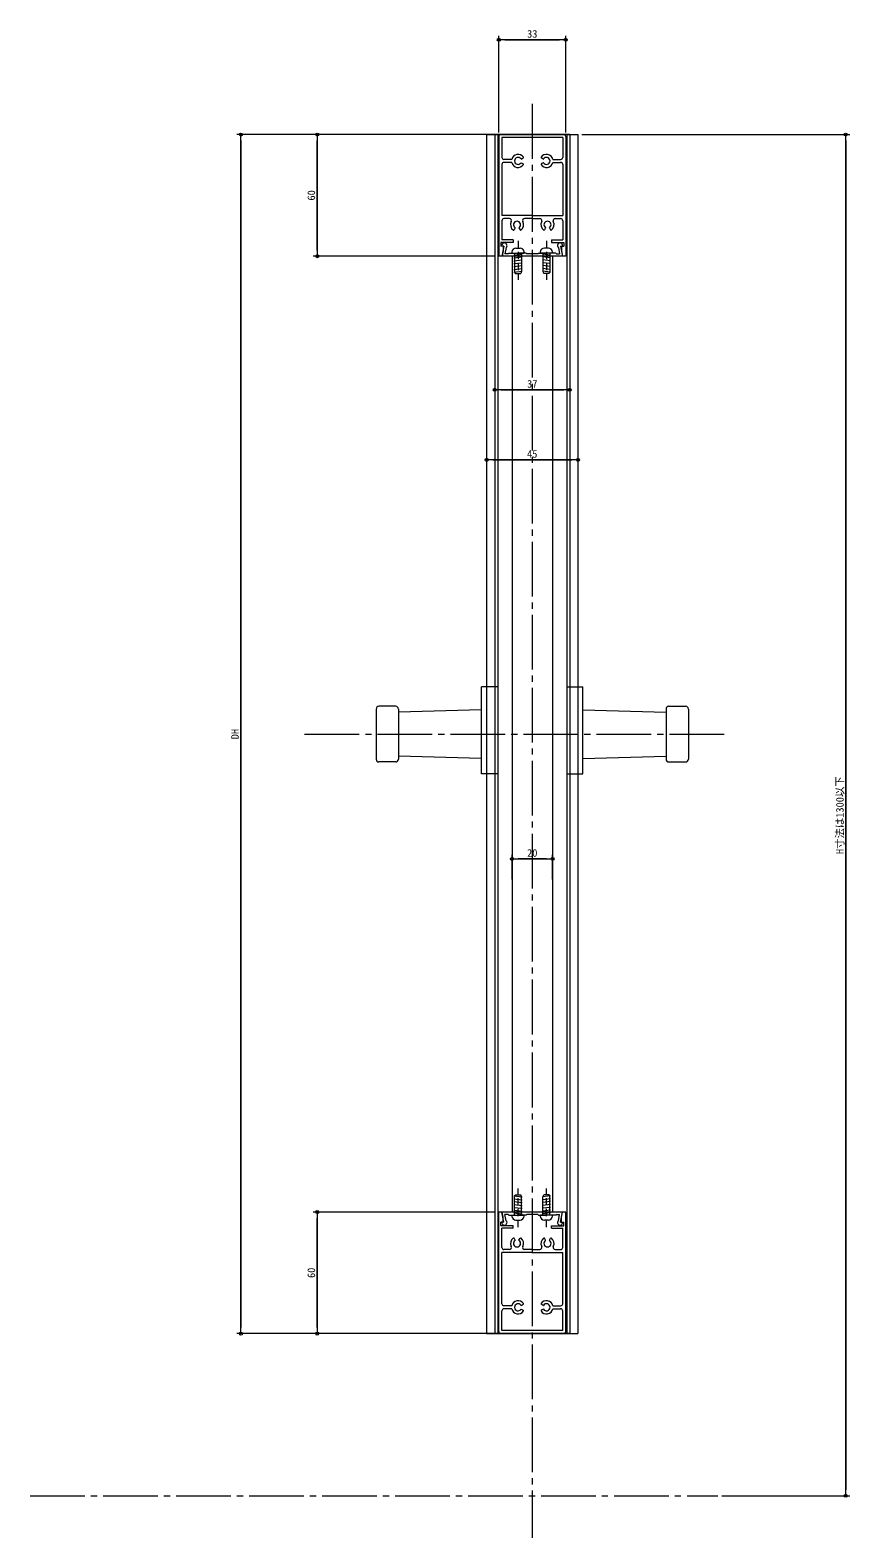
# Model space of a CAD drawing. Units: millimetres at full size. Extents: x -600 to 2301, y -735 to 832.
# Drawn here: x 918 to 1323, y 89 to 832 of the extents above; entities that cross this region are included whole.
import ezdxf
from ezdxf.enums import TextEntityAlignment as Align

# ---------------------------------------------------------------- set-up
doc = ezdxf.new("R2010")
doc.units = ezdxf.units.MM
doc.header["$LTSCALE"] = 3
doc.header["$PDMODE"] = 32
doc.header["$PDSIZE"] = 1.5
doc.linetypes.add('CHAIN2', pattern=[12, 9, -1, 1, -1])
doc.linetypes.add('DASHED1', pattern=[1.8, 1.2, -0.6])
for name, color, linetype, lineweight in [('0-0_アンカー', 7, 'Continuous', 18), ('0-1_1手摺寸法', 6, 'Continuous', 18), ('0-2_3中心線', 2, 'CHAIN2', 18), ('0-3_41ｱﾙﾐ', 6, 'Continuous', 18), ('0-8_CSLAYER2', 7, 'Continuous', 18), ('0-A_CSLAYER6', 7, 'Continuous', 18), ('0-D_MOJI', 4, 'Continuous', 9)]:
    doc.layers.add(name, color=color, linetype=linetype, lineweight=lineweight)
doc.styles.add('ＭＳ ゴシック', font='')
doc.styles.get('ＭＳ ゴシック').set_extended_font_data('MS Gothic')

msp = doc.modelspace()

# ---------------------------------------------------------------- linework, layer by layer
at = {"layer": '0-0_アンカー', "color": 4, "lineweight": 9}
for p, q in [((1149.403, 781.849), (1149.403, 829.579)), ((1182.403, 827.579), (1149.403, 827.579)), ((1152.403, 827.579), (1179.403, 827.579)), ((1182.403, 781.849), (1182.403, 829.579)), ((1141.403, 780.848), (1020.202, 780.848)), ((1022.202, 189.301), (1022.202, 780.848)), ((1022.202, 777.848), (1022.202, 192.301)), ((1148.403, 780.848), (1057.847, 780.848)), ((1059.847, 780.848), (1059.847, 720.848)), ((1059.847, 723.848), (1059.847, 777.848)), ((1190.403, 780.848), (1322.53, 780.848)), ((1320.53, 109.301), (1320.53, 780.848)), ((1320.53, 777.848), (1320.53, 112.301)), ((1147.403, 720.848), (1057.847, 720.848)), ((1147.403, 663.67), (1147.403, 652.922)), ((1184.403, 663.67), (1184.403, 652.922)), ((1184.403, 654.922), (1147.403, 654.922)), ((1150.403, 654.922), (1181.403, 654.922)), ((1143.403, 624.907), (1143.403, 618.376)), ((1188.403, 624.907), (1188.403, 618.376)), ((1188.403, 620.376), (1143.403, 620.376)), ((1146.403, 620.376), (1185.403, 620.376)), ((1155.903, 413.355), (1155.903, 425.491)), ((1175.903, 413.355), (1175.903, 425.491)), ((1155.903, 423.49), (1175.903, 423.49)), ((1172.903, 423.49), (1158.903, 423.49)), ((1147.403, 249.301), (1057.847, 249.301)), ((1059.847, 249.301), (1059.847, 189.301)), ((1059.847, 192.301), (1059.847, 246.301)), ((1141.403, 189.301), (1020.202, 189.301)), ((1148.403, 189.301), (1057.847, 189.301)), ((1259.387, 109.301), (1322.53, 109.301))]:
    msp.add_line(p, q, dxfattribs=at)
at = {"layer": '0-0_アンカー', "color": 4}
for p in [(1149.403, 827.579), (1182.403, 827.579), (1022.202, 780.848), (1059.847, 780.848), (1320.53, 780.848), (1059.847, 720.848), (1147.403, 654.922), (1184.403, 654.922), (1143.403, 620.376), (1188.403, 620.376), (1155.903, 423.49), (1175.903, 423.49), (1059.847, 249.301), (1022.202, 189.301), (1059.847, 189.301), (1320.53, 109.301)]:
    msp.add_point(p, dxfattribs=at)
at = {"layer": '0-1_1手摺寸法', "color": 3}
for p, q in [((1098.543, 498.814), (1090.262, 498.814)), ((1233.262, 498.814), (1241.543, 498.814)), ((1098.543, 471.336), (1090.262, 471.336)), ((1233.262, 471.336), (1241.543, 471.336))]:
    msp.add_line(p, q, dxfattribs=at)
at = {"layer": '0-2_3中心線'}
for p, q in [((1165.903, 795.922), (1165.903, 88.555)), ((1053.565, 485.075), (1261.506, 485.075)), ((918.248, 109.301), (1257.387, 109.301))]:
    msp.add_line(p, q, dxfattribs=at)
at = {"layer": '0-3_41ｱﾙﾐ'}
for p, q in [((1143.403, 780.848), (1143.403, 189.301)), ((1143.403, 780.848), (1188.403, 780.848)), ((1147.403, 780.848), (1147.403, 189.301)), ((1184.403, 780.848), (1147.403, 780.848)), ((1148.903, 780.848), (1148.903, 189.301)), ((1182.903, 780.848), (1182.903, 189.301)), ((1184.403, 780.848), (1184.403, 189.301)), ((1188.403, 780.848), (1188.403, 189.301)), ((1143.403, 189.301), (1188.403, 189.301)), ((1184.403, 189.301), (1147.403, 189.301))]:
    msp.add_line(p, q, dxfattribs=at)
at = {"layer": '0-8_CSLAYER2'}
for p, q in [((1149.403, 779.848), (1149.403, 720.848)), ((1181.403, 780.848), (1150.403, 780.848)), ((1150.903, 779.348), (1150.903, 769.598)), ((1180.903, 779.348), (1150.903, 779.348)), ((1180.903, 779.348), (1180.903, 769.598)), ((1182.403, 779.848), (1182.403, 720.848)), ((1155.742, 768.598), (1151.903, 768.598)), ((1155.739, 767.098), (1151.903, 767.098)), ((1160.486, 768.758), (1161.477, 769.33)), ((1160.486, 766.93), (1161.477, 766.358)), ((1171.32, 768.758), (1170.329, 769.33)), ((1171.32, 766.93), (1170.329, 766.358)), ((1176.064, 768.598), (1179.903, 768.598)), ((1176.066, 767.098), (1179.903, 767.098)), ((1150.903, 766.099), (1150.903, 740.848)), ((1180.903, 766.099), (1180.903, 740.848)), ((1165.903, 740.848), (1150.903, 740.848)), ((1150.903, 738.349), (1150.903, 728.848)), ((1154.648, 739.348), (1151.903, 739.348)), ((1165.903, 739.348), (1162.148, 739.348)), ((1165.903, 740.848), (1180.903, 740.848)), ((1165.903, 739.348), (1169.657, 739.348)), ((1177.157, 739.348), (1179.903, 739.348)), ((1180.903, 738.349), (1180.903, 728.848)), ((1157.485, 734.765), (1156.912, 733.774)), ((1159.312, 734.765), (1159.885, 733.774)), ((1172.493, 734.765), (1171.921, 733.774)), ((1174.321, 734.765), (1174.893, 733.774)), ((1150.403, 727.649), (1150.403, 725.848)), ((1156.403, 727.649), (1150.403, 727.649)), ((1151.553, 725.848), (1150.403, 725.848)), ((1156.403, 728.848), (1150.903, 728.848)), ((1151.953, 725.848), (1150.953, 720.848)), ((1151.953, 725.848), (1150.978, 725.848)), ((1153.041, 725.171), (1152.417, 722.048)), ((1154.003, 722.048), (1152.417, 722.048)), ((1154.303, 722.348), (1154.003, 722.048)), ((1154.303, 722.348), (1154.003, 722.048)), ((1154.303, 722.348), (1158.329, 722.348)), ((1156.403, 728.848), (1156.403, 727.649)), ((1158.329, 722.35), (1158.822, 722.065)), ((1159.476, 722.35), (1158.983, 722.065)), ((1162.903, 722.348), (1159.476, 722.348)), ((1162.903, 722.348), (1163.203, 722.048)), ((1168.903, 722.348), (1172.33, 722.348)), ((1172.33, 722.35), (1172.822, 722.065)), ((1173.476, 722.35), (1172.984, 722.065)), ((1177.503, 722.348), (1173.476, 722.348)), ((1175.403, 728.848), (1180.903, 728.848)), ((1175.403, 728.848), (1175.403, 727.649)), ((1175.403, 727.649), (1181.403, 727.649)), ((1177.503, 722.348), (1177.803, 722.048)), ((1177.803, 722.048), (1179.389, 722.048)), ((1178.764, 725.171), (1179.389, 722.048)), ((1179.853, 725.848), (1180.828, 725.848)), ((1179.853, 725.848), (1180.853, 720.848)), ((1180.253, 725.848), (1181.403, 725.848)), ((1181.403, 727.649), (1181.403, 725.848)), ((1151.003, 720.848), (1149.403, 720.848)), ((1180.853, 720.848), (1150.953, 720.848)), ((1182.403, 720.848), (1180.803, 720.848)), ((1149.403, 190.301), (1149.403, 249.301)), ((1151.003, 249.301), (1149.403, 249.301)), ((1180.853, 249.301), (1150.953, 249.301)), ((1151.953, 244.301), (1150.953, 249.301)), ((1153.041, 244.978), (1152.417, 248.101)), ((1154.003, 248.101), (1152.417, 248.101)), ((1154.303, 247.801), (1154.003, 248.101)), ((1154.303, 247.801), (1154.003, 248.101)), ((1154.303, 247.801), (1158.329, 247.801)), ((1158.329, 247.8), (1158.822, 248.084)), ((1159.476, 247.8), (1158.983, 248.084)), ((1162.903, 247.801), (1159.476, 247.801)), ((1162.903, 247.801), (1163.203, 248.101)), ((1168.903, 247.801), (1172.33, 247.801)), ((1172.33, 247.8), (1172.822, 248.084)), ((1173.476, 247.8), (1172.984, 248.084)), ((1177.503, 247.801), (1173.476, 247.801)), ((1177.503, 247.801), (1177.803, 248.101)), ((1177.803, 248.101), (1179.389, 248.101)), ((1178.764, 244.978), (1179.389, 248.101)), ((1179.853, 244.301), (1180.853, 249.301)), ((1182.403, 249.301), (1180.803, 249.301)), ((1182.403, 190.301), (1182.403, 249.301)), ((1150.403, 242.501), (1150.403, 244.301)), ((1151.553, 244.301), (1150.403, 244.301)), ((1156.403, 242.501), (1150.403, 242.501)), ((1156.403, 241.301), (1150.903, 241.301)), ((1150.903, 231.801), (1150.903, 241.301)), ((1151.953, 244.301), (1150.978, 244.301)), ((1156.403, 241.301), (1156.403, 242.501)), ((1175.403, 242.501), (1181.403, 242.501)), ((1175.403, 241.301), (1175.403, 242.501)), ((1175.403, 241.301), (1180.903, 241.301)), ((1179.853, 244.301), (1180.828, 244.301)), ((1180.253, 244.301), (1181.403, 244.301)), ((1180.903, 231.801), (1180.903, 241.301)), ((1181.403, 242.501), (1181.403, 244.301)), ((1154.648, 230.801), (1151.903, 230.801)), ((1157.485, 235.384), (1156.912, 236.375)), ((1159.312, 235.384), (1159.885, 236.375)), ((1165.903, 230.801), (1162.148, 230.801)), ((1165.903, 230.801), (1169.657, 230.801)), ((1172.493, 235.384), (1171.921, 236.375)), ((1174.321, 235.384), (1174.893, 236.375)), ((1177.157, 230.801), (1179.903, 230.801)), ((1165.903, 229.301), (1150.903, 229.301)), ((1150.903, 204.051), (1150.903, 229.301)), ((1165.903, 229.301), (1180.903, 229.301)), ((1180.903, 204.051), (1180.903, 229.301)), ((1155.739, 203.051), (1151.903, 203.051)), ((1155.742, 201.551), (1151.903, 201.551)), ((1160.486, 203.22), (1161.477, 203.792)), ((1160.486, 201.392), (1161.477, 200.82)), ((1171.32, 203.22), (1170.329, 203.792)), ((1171.32, 201.392), (1170.329, 200.82)), ((1176.064, 201.551), (1179.903, 201.551)), ((1176.066, 203.051), (1179.903, 203.051)), ((1150.903, 190.801), (1150.903, 200.551)), ((1180.903, 190.801), (1180.903, 200.551)), ((1181.403, 189.301), (1150.403, 189.301)), ((1180.903, 190.801), (1150.903, 190.801))]:
    msp.add_line(p, q, dxfattribs=at)
at = {"layer": '0-8_CSLAYER2', "color": 3}
for p, q in [((1140.903, 465.397), (1140.903, 508.435)), ((1148.903, 508.435), (1140.903, 508.435)), ((1182.903, 508.435), (1190.903, 508.435)), ((1190.903, 465.397), (1190.903, 508.435)), ((1088.903, 497.415), (1088.903, 472.735)), ((1099.903, 497.415), (1099.903, 472.735)), ((1140.903, 497.075), (1099.903, 495.892)), ((1190.903, 497.075), (1231.903, 495.892)), ((1231.903, 497.415), (1231.903, 472.735)), ((1242.903, 497.415), (1242.903, 472.735)), ((1140.903, 473.075), (1099.903, 474.258)), ((1190.903, 473.075), (1231.903, 474.258)), ((1148.903, 465.397), (1140.903, 465.397)), ((1182.903, 465.397), (1190.903, 465.397))]:
    msp.add_line(p, q, dxfattribs=at)
at = {"layer": '0-8_CSLAYER2'}
for points in [[(1151.553, 725.848), (1151.553, 723.418), (1151.003, 720.848)], [(1168.903, 722.348), (1168.603, 722.048), (1163.203, 722.048)], [(1180.253, 725.848), (1180.253, 723.418), (1180.803, 720.848)], [(1151.553, 244.301), (1151.553, 246.731), (1151.003, 249.301)], [(1168.903, 247.801), (1168.603, 248.101), (1163.203, 248.101)], [(1180.253, 244.301), (1180.253, 246.731), (1180.803, 249.301)]]:
    msp.add_lwpolyline(points, dxfattribs=at)
for centre, radius, start, end in [((1150.403, 779.848), 1, 90, 180), ((1181.403, 779.848), 1, 0, 90), ((1151.903, 769.598), 1, 180, 270), ((1151.903, 766.099), 1, 90, 180), ((1158.903, 767.844), 3.25, 193.263, 325.941), ((1158.903, 767.844), 3.25, 34.059, 166.579), ((1158.903, 767.844), 1.75, 32.694, 180), ((1158.903, 767.844), 1.75, 180, 327.306), ((1160.451, 768.845), 0.0936, 209.387, 291.99), ((1160.451, 766.843), 0.0936, 68.01, 150.613), ((1161.219, 769.61), 0.38, 312.651, 8.268), ((1161.219, 766.078), 0.38, 351.732, 47.349), ((1170.586, 769.61), 0.38, 171.732, 227.349), ((1170.586, 766.078), 0.38, 132.651, 188.268), ((1172.903, 767.844), 3.25, 13.421, 145.941), ((1172.903, 767.844), 3.25, 214.059, 346.737), ((1171.355, 768.845), 0.0936, 248.01, 330.613), ((1171.355, 766.843), 0.0936, 29.387, 111.99), ((1172.903, 767.844), 1.75, 0, 147.306), ((1172.903, 767.844), 1.75, 212.694, 0), ((1179.903, 769.598), 1, 270, 0), ((1179.903, 766.099), 1, 0, 90), ((1151.903, 738.349), 1, 90, 180), ((1154.648, 738.349), 1, 331.928, 90), ((1158.398, 736.348), 3.25, 151.928, 235.941), ((1158.398, 736.348), 1.75, 90, 237.306), ((1158.398, 736.348), 1.75, 302.694, 90), ((1158.398, 736.348), 3.25, 304.059, 28.072), ((1162.148, 738.349), 1, 90, 208.072), ((1169.657, 738.349), 1, 331.928, 90), ((1173.407, 736.348), 3.25, 151.928, 235.941), ((1173.407, 736.348), 1.75, 90, 237.306), ((1173.407, 736.348), 1.75, 302.694, 90), ((1173.407, 736.348), 3.25, 304.059, 28.072), ((1177.157, 738.349), 1, 90, 208.072), ((1179.903, 738.349), 1, 0, 90), ((1156.633, 734.032), 0.38, 261.732, 317.349), ((1157.398, 734.8), 0.0936, 338.01, 60.613), ((1159.399, 734.8), 0.0936, 119.387, 201.99), ((1160.164, 734.032), 0.38, 222.651, 278.268), ((1171.642, 734.032), 0.38, 261.732, 317.349), ((1172.406, 734.8), 0.0936, 338.01, 60.613), ((1174.408, 734.8), 0.0936, 119.387, 201.99), ((1175.173, 734.032), 0.38, 222.651, 278.268), ((1152.203, 726.098), 1.25, 312.118, 191.537), ((1158.903, 722.248), 0.2, 233.796, 270), ((1158.903, 722.248), 0.2, 270, 306.204), ((1172.903, 722.248), 0.2, 233.796, 270), ((1172.903, 722.248), 0.2, 270, 306.204), ((1179.603, 726.098), 1.25, 348.463, 227.882), ((1158.903, 247.901), 0.2, 90, 126.204), ((1158.903, 247.901), 0.2, 53.796, 90), ((1172.903, 247.901), 0.2, 90, 126.204), ((1172.903, 247.901), 0.2, 53.796, 90), ((1152.203, 244.051), 1.25, 168.463, 47.882), ((1179.603, 244.051), 1.25, 132.118, 11.537), ((1151.903, 231.801), 1, 180, 270), ((1154.648, 231.801), 1, 270, 28.072), ((1158.398, 233.801), 3.25, 124.059, 208.072), ((1156.633, 236.118), 0.38, 42.651, 98.268), ((1158.398, 233.801), 1.75, 122.694, 270), ((1157.398, 235.349), 0.0936, 299.387, 21.99), ((1158.398, 233.801), 1.75, 270, 57.306), ((1159.399, 235.349), 0.0936, 158.01, 240.613), ((1160.164, 236.118), 0.38, 81.732, 137.349), ((1158.398, 233.801), 3.25, 331.928, 55.941), ((1162.148, 231.801), 1, 151.928, 270), ((1169.657, 231.801), 1, 270, 28.072), ((1173.407, 233.801), 3.25, 124.059, 208.072), ((1171.642, 236.118), 0.38, 42.651, 98.268), ((1173.407, 233.801), 1.75, 122.694, 270), ((1172.406, 235.349), 0.0936, 299.387, 21.99), ((1173.407, 233.801), 1.75, 270, 57.306), ((1174.408, 235.349), 0.0936, 158.01, 240.613), ((1175.173, 236.118), 0.38, 81.732, 137.349), ((1173.407, 233.801), 3.25, 331.928, 55.941), ((1177.157, 231.801), 1, 151.928, 270), ((1179.903, 231.801), 1, 270, 0), ((1151.903, 204.051), 1, 180, 270), ((1151.903, 200.551), 1, 90, 180), ((1158.903, 202.306), 3.25, 34.059, 166.737), ((1158.903, 202.306), 3.25, 193.421, 325.941), ((1158.903, 202.306), 1.75, 32.694, 180), ((1158.903, 202.306), 1.75, 180, 327.306), ((1160.451, 203.306), 0.0936, 209.387, 291.99), ((1160.451, 201.305), 0.0936, 68.01, 150.613), ((1161.219, 204.071), 0.38, 312.651, 8.268), ((1170.586, 204.071), 0.38, 171.732, 227.349), ((1172.903, 202.306), 3.25, 13.263, 145.941), ((1172.903, 202.306), 3.25, 214.059, 346.579), ((1171.355, 203.306), 0.0936, 248.01, 330.613), ((1171.355, 201.305), 0.0936, 29.387, 111.99), ((1172.903, 202.306), 1.75, 0, 147.306), ((1172.903, 202.306), 1.75, 212.694, 0), ((1179.903, 204.051), 1, 270, 0), ((1179.903, 200.551), 1, 0, 90), ((1161.219, 200.54), 0.38, 351.732, 47.349), ((1170.586, 200.54), 0.38, 132.651, 188.268), ((1150.403, 190.301), 1, 180, 270), ((1181.403, 190.301), 1, 270, 0)]:
    msp.add_arc(centre, radius, start, end, dxfattribs=at)
at = {"layer": '0-8_CSLAYER2', "color": 3}
for centre, start, end in [((1090.303, 497.415), 91.652, 180), ((1098.503, 497.415), 0, 88.348), ((1233.303, 497.415), 91.652, 180), ((1241.503, 497.415), 0, 88.348), ((1090.303, 472.735), 180, 268.348), ((1098.503, 472.735), 271.652, 0), ((1233.303, 472.735), 180, 268.348), ((1241.503, 472.735), 271.652, 0)]:
    msp.add_arc(centre, 1.4, start, end, dxfattribs=at)
at = {"layer": '0-A_CSLAYER6'}
for p, q in [((1155.903, 720.848), (1155.903, 249.301)), ((1175.903, 720.848), (1175.903, 249.301))]:
    msp.add_line(p, q, dxfattribs=at)
at = {"layer": '0-D_MOJI'}
for p, q in [((1155.863, 722.848), (1155.863, 722.548)), ((1156.062, 722.348), (1161.662, 722.348)), ((1156.862, 721.286), (1160.862, 721.755)), ((1156.862, 721.286), (1160.862, 721.755)), ((1157.112, 722.348), (1157.112, 713.348)), ((1157.862, 724.849), (1159.862, 724.849)), ((1160.612, 722.348), (1160.612, 713.348)), ((1161.863, 722.848), (1161.863, 722.548)), ((1169.862, 722.848), (1169.862, 722.548)), ((1175.662, 722.348), (1170.062, 722.348)), ((1174.862, 721.286), (1170.863, 721.755)), ((1174.862, 721.286), (1170.863, 721.755)), ((1171.112, 722.348), (1171.112, 713.348)), ((1173.863, 724.849), (1171.862, 724.849)), ((1174.613, 722.348), (1174.613, 713.348)), ((1175.862, 722.848), (1175.862, 722.548)), ((1156.862, 719.968), (1160.862, 720.438)), ((1156.862, 719.968), (1160.862, 720.438)), ((1156.862, 718.559), (1160.862, 719.028)), ((1156.862, 718.559), (1160.862, 719.028)), ((1156.862, 717.149), (1160.862, 717.619)), ((1156.862, 717.149), (1160.862, 717.619)), ((1156.862, 715.74), (1160.862, 716.209)), ((1156.862, 715.74), (1160.862, 716.209)), ((1156.862, 714.33), (1160.862, 714.799)), ((1156.862, 714.33), (1160.862, 714.799)), ((1174.862, 719.968), (1170.863, 720.438)), ((1174.862, 719.968), (1170.863, 720.438)), ((1174.862, 718.559), (1170.863, 719.028)), ((1174.862, 718.559), (1170.863, 719.028)), ((1174.862, 717.149), (1170.863, 717.619)), ((1174.862, 717.149), (1170.863, 717.619)), ((1174.862, 715.74), (1170.863, 716.209)), ((1174.862, 715.74), (1170.863, 716.209)), ((1174.862, 714.33), (1170.863, 714.799)), ((1174.862, 714.33), (1170.863, 714.799)), ((1156.862, 712.921), (1160.862, 713.39)), ((1156.862, 712.921), (1160.862, 713.39)), ((1157.112, 713.348), (1157.527, 712.348)), ((1157.527, 712.348), (1160.198, 712.348)), ((1160.612, 713.348), (1160.198, 712.348)), ((1174.862, 712.921), (1170.863, 713.39)), ((1174.862, 712.921), (1170.863, 713.39)), ((1171.112, 713.348), (1171.527, 712.348)), ((1174.198, 712.348), (1171.527, 712.348)), ((1174.613, 713.348), (1174.198, 712.348)), ((1156.862, 257.229), (1160.862, 256.76)), ((1156.862, 257.229), (1160.862, 256.76)), ((1156.862, 255.82), (1160.862, 255.351)), ((1156.862, 255.82), (1160.862, 255.351)), ((1156.862, 254.41), (1160.862, 253.941)), ((1156.862, 254.41), (1160.862, 253.941)), ((1156.862, 253), (1160.862, 252.531)), ((1156.862, 253), (1160.862, 252.531)), ((1157.112, 256.801), (1157.527, 257.801)), ((1157.112, 247.801), (1157.112, 256.801)), ((1157.527, 257.801), (1160.198, 257.801)), ((1160.612, 256.801), (1160.198, 257.801)), ((1160.612, 247.801), (1160.612, 256.801)), ((1174.862, 257.229), (1170.863, 256.76)), ((1174.862, 257.229), (1170.863, 256.76)), ((1174.862, 255.82), (1170.863, 255.351)), ((1174.862, 255.82), (1170.863, 255.351)), ((1174.862, 254.41), (1170.863, 253.941)), ((1174.862, 254.41), (1170.863, 253.941)), ((1174.862, 253), (1170.863, 252.531)), ((1174.862, 253), (1170.863, 252.531)), ((1171.112, 256.801), (1171.527, 257.801)), ((1171.112, 247.801), (1171.112, 256.801)), ((1174.198, 257.801), (1171.527, 257.801)), ((1174.613, 256.801), (1174.198, 257.801)), ((1174.613, 247.801), (1174.613, 256.801)), ((1155.863, 247.301), (1155.863, 247.601)), ((1156.062, 247.801), (1161.662, 247.801)), ((1156.862, 251.591), (1160.862, 251.122)), ((1156.862, 251.591), (1160.862, 251.122)), ((1156.862, 250.181), (1160.862, 249.712)), ((1156.862, 250.181), (1160.862, 249.712)), ((1156.862, 248.864), (1160.862, 248.395)), ((1156.862, 248.864), (1160.862, 248.395)), ((1161.863, 247.301), (1161.863, 247.601)), ((1169.862, 247.301), (1169.862, 247.601)), ((1175.662, 247.801), (1170.062, 247.801)), ((1174.862, 251.591), (1170.863, 251.122)), ((1174.862, 251.591), (1170.863, 251.122)), ((1174.862, 250.181), (1170.863, 249.712)), ((1174.862, 250.181), (1170.863, 249.712)), ((1174.862, 248.864), (1170.863, 248.395)), ((1174.862, 248.864), (1170.863, 248.395)), ((1175.862, 247.301), (1175.862, 247.601)), ((1157.862, 245.301), (1159.862, 245.301)), ((1173.863, 245.301), (1171.862, 245.301))]:
    msp.add_line(p, q, dxfattribs=at)
at = {"layer": '0-D_MOJI', "color": 3, "linetype": 'DASHED1', "lineweight": 18}
for p, q in [((1158.863, 728.341), (1158.863, 709.187)), ((1172.862, 728.341), (1172.862, 709.187)), ((1158.863, 241.809), (1158.863, 260.962)), ((1172.862, 241.809), (1172.862, 260.962))]:
    msp.add_line(p, q, dxfattribs=at)
at = {"layer": '0-D_MOJI'}
for centre, radius, start, end in [((1157.862, 722.848), 2, 90, 180), ((1156.062, 722.548), 0.2, 180, 270), ((1159.862, 722.848), 2, 0, 90), ((1161.662, 722.548), 0.2, 270, 0), ((1171.862, 722.848), 2, 90, 180), ((1170.062, 722.548), 0.2, 180, 270), ((1173.863, 722.848), 2, 0, 90), ((1175.662, 722.548), 0.2, 270, 0), ((1156.062, 247.601), 0.2, 90, 180), ((1157.862, 247.301), 2, 180, 270), ((1159.862, 247.301), 2, 270, 0), ((1161.662, 247.601), 0.2, 0, 90), ((1170.062, 247.601), 0.2, 90, 180), ((1171.862, 247.301), 2, 180, 270), ((1173.863, 247.301), 2, 270, 0), ((1175.662, 247.601), 0.2, 0, 90)]:
    msp.add_arc(centre, radius, start, end, dxfattribs=at)

# ---------------------------------------------------------------- texts
at = {"layer": '0-0_アンカー', "color": 4, "style": 'ＭＳ ゴシック'}
for s, p in [('33', (1163.343, 827.507)), ('37', (1163.343, 654.85)), ('45', (1163.343, 620.304)), ('20', (1163.343, 423.419))]:
    msp.add_text(s, height=3.754, dxfattribs=at).set_placement(p, align=Align.BOTTOM_LEFT)
for p in [(1059.919, 748.288), (1059.919, 216.741)]:
    msp.add_text('60', height=3.754, rotation=90, dxfattribs=at).set_placement(p, align=Align.BOTTOM_LEFT)
at = {"layer": '0-0_アンカー', "color": 3, "style": 'ＭＳ ゴシック'}
for s, p in [('DH', (1022.274, 482.515)), ('H寸法は1300以下', (1320.602, 425.875))]:
    msp.add_text(s, height=3.754, rotation=90, dxfattribs=at).set_placement(p, align=Align.BOTTOM_LEFT)

doc.saveas('drawing.dxf')
